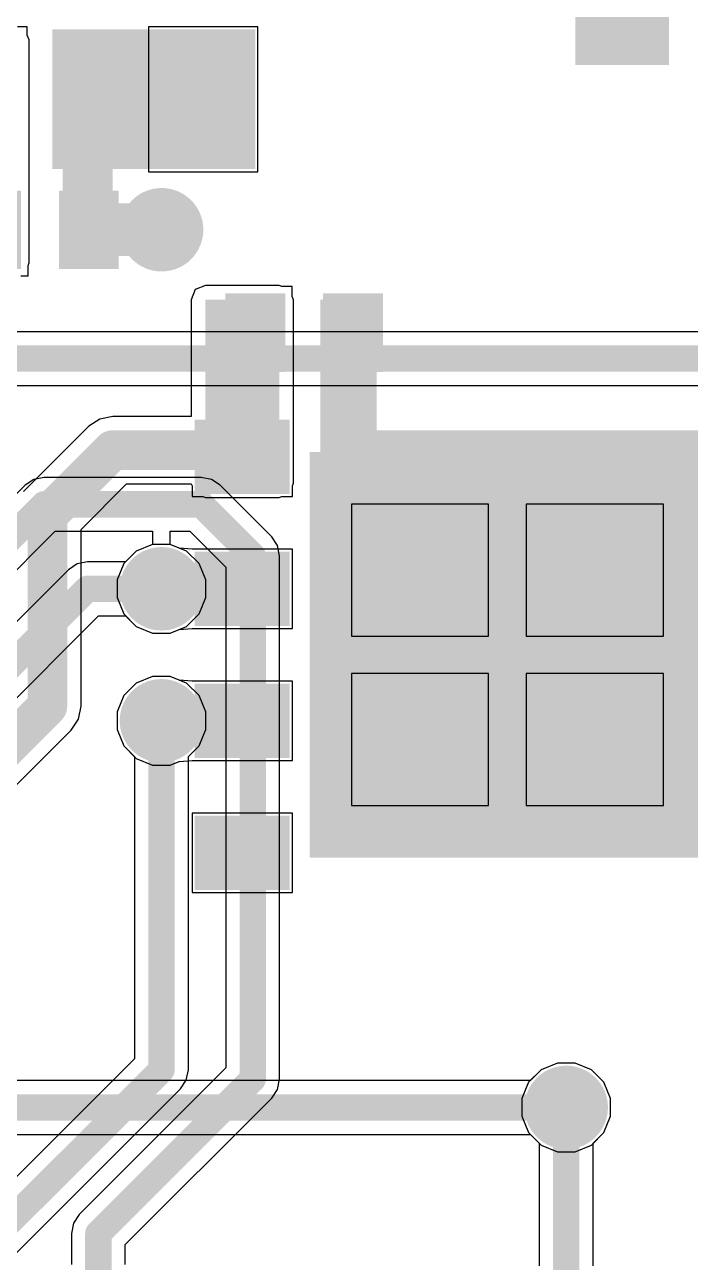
# Model space of a CAD drawing. Header units: millimetres. Extents: x 0 to 1.61, y -0.14 to 2.35.
# Drawn here: x 0.7232 to 0.9752, y 0.4289 to 0.8976 of the extents above; entities that cross this region are included whole.
import ezdxf

# ---------------------------------------------------------------- set-up
doc = ezdxf.new("R2010")
doc.units = ezdxf.units.MM
doc.header["$MEASUREMENT"] = 0
for name, color, linetype in [('BottomLayer', 5, 'Continuous'), ('BottomPaste', 16, 'Continuous'), ('BottomSolder', 6, 'Continuous'), ('TopLayer', 1, 'Continuous'), ('TopSolder', 216, 'Continuous'), ('ViaHoleLayer', 16, 'Continuous')]:
    doc.layers.add(name, color=color, linetype=linetype)

# ---------------------------------------------------------------- blocks, each defined once
blk = doc.blocks.new('XKNANO_113_B_4')
at = {"layer": 'BottomLayer'}
for points in [[(0.24213, -0.16575), (0.26969, -0.16575), (0.26969, -0.24843), (0.24213, -0.24843)], [(0.04409, -0.24291), (0.07559, -0.24291), (0.07559, -0.2878), (0.04409, -0.2878)], [(0.0815, -0.24291), (0.11299, -0.24291), (0.11299, -0.2878), (0.0815, -0.2878)]]:
    blk.add_hatch(color=5, dxfattribs=at).paths.add_polyline_path(points)
at = {"layer": 'BottomPaste'}
for points in [[(0.24213, -0.16575), (0.26969, -0.16575), (0.26969, -0.24843), (0.24213, -0.24843)], [(0.04409, -0.24291), (0.07559, -0.24291), (0.07559, -0.2878), (0.04409, -0.2878)], [(0.0815, -0.24291), (0.11299, -0.24291), (0.11299, -0.2878), (0.0815, -0.2878)]]:
    blk.add_hatch(color=16, dxfattribs=at).paths.add_polyline_path(points)
at = {"layer": 'BottomSolder'}
for points in [[(0.23813, -0.16175), (0.27369, -0.16175), (0.27369, -0.25243), (0.23813, -0.25243)], [(0.04009, -0.23891), (0.07959, -0.23891), (0.07959, -0.2918), (0.04009, -0.2918)], [(0.0775, -0.23891), (0.11699, -0.23891), (0.11699, -0.2918), (0.0775, -0.2918)]]:
    blk.add_hatch(color=6, dxfattribs=at).paths.add_polyline_path(points)
blk = doc.blocks.new('QNF8__6___5____B_19')
at = {"layer": 'BottomLayer'}
for points in [[(-0.11437, 0.08504), (-0.08642, 0.08504), (-0.08642, 0.06496), (-0.11437, 0.06496)], [(0.08642, 0.08504), (0.11437, 0.08504), (0.11437, 0.06496), (0.08642, 0.06496)], [(-0.07087, 0.07283), (0.07087, 0.07283), (0.07087, -0.07283), (-0.07087, -0.07283)], [(-0.11437, 0.03504), (-0.08642, 0.03504), (-0.08642, 0.01496), (-0.11437, 0.01496)], [(0.08642, 0.03504), (0.11437, 0.03504), (0.11437, 0.01496), (0.08642, 0.01496)], [(-0.11437, -0.01496), (-0.08642, -0.01496), (-0.08642, -0.03504), (-0.11437, -0.03504)], [(0.08642, -0.01496), (0.11437, -0.01496), (0.11437, -0.03504), (0.08642, -0.03504)], [(-0.11437, -0.06496), (-0.08642, -0.06496), (-0.08642, -0.08504), (-0.11437, -0.08504)], [(0.08642, -0.06496), (0.11437, -0.06496), (0.11437, -0.08504), (0.08642, -0.08504)]]:
    blk.add_hatch(color=5, dxfattribs=at).paths.add_polyline_path(points)
at = {"layer": 'BottomPaste'}
for points in [[(-0.11437, 0.08504), (-0.08642, 0.08504), (-0.08642, 0.06496), (-0.11437, 0.06496)], [(0.08642, 0.08504), (0.11437, 0.08504), (0.11437, 0.06496), (0.08642, 0.06496)], [(-0.07087, 0.07283), (0.07087, 0.07283), (0.07087, -0.07283), (-0.07087, -0.07283)], [(-0.11437, 0.03504), (-0.08642, 0.03504), (-0.08642, 0.01496), (-0.11437, 0.01496)], [(0.08642, 0.03504), (0.11437, 0.03504), (0.11437, 0.01496), (0.08642, 0.01496)], [(-0.11437, -0.01496), (-0.08642, -0.01496), (-0.08642, -0.03504), (-0.11437, -0.03504)], [(0.08642, -0.01496), (0.11437, -0.01496), (0.11437, -0.03504), (0.08642, -0.03504)], [(-0.11437, -0.06496), (-0.08642, -0.06496), (-0.08642, -0.08504), (-0.11437, -0.08504)], [(0.08642, -0.06496), (0.11437, -0.06496), (0.11437, -0.08504), (0.08642, -0.08504)]]:
    blk.add_hatch(color=16, dxfattribs=at).paths.add_polyline_path(points)
at = {"layer": 'BottomSolder'}
for points in [[(-0.11837, 0.08904), (-0.08242, 0.08904), (-0.08242, 0.06096), (-0.11837, 0.06096)], [(0.08242, 0.08904), (0.11837, 0.08904), (0.11837, 0.06096), (0.08242, 0.06096)], [(-0.07487, 0.07683), (0.07487, 0.07683), (0.07487, -0.07683), (-0.07487, -0.07683)], [(-0.11837, 0.03904), (-0.08242, 0.03904), (-0.08242, 0.01096), (-0.11837, 0.01096)], [(0.08242, 0.03904), (0.11837, 0.03904), (0.11837, 0.01096), (0.08242, 0.01096)], [(-0.11837, -0.01096), (-0.08242, -0.01096), (-0.08242, -0.03904), (-0.11837, -0.03904)], [(0.08242, -0.01096), (0.11837, -0.01096), (0.11837, -0.03904), (0.08242, -0.03904)], [(-0.11837, -0.06096), (-0.08242, -0.06096), (-0.08242, -0.08904), (-0.11837, -0.08904)], [(0.08242, -0.06096), (0.11837, -0.06096), (0.11837, -0.08904), (0.08242, -0.08904)]]:
    blk.add_hatch(color=6, dxfattribs=at).paths.add_polyline_path(points)
at = {"layer": 'BottomPaste'}
for p, q in [((-0.05906, 0.05709), (-0.05906, 0.00709)), ((-0.00709, 0.05709), (-0.05906, 0.05709)), ((-0.00709, 0.00709), (-0.00709, 0.05709)), ((0.00709, 0.05709), (0.00709, 0.00709)), ((0.05906, 0.05709), (0.00709, 0.05709)), ((0.05906, 0.00709), (0.05906, 0.05709)), ((-0.05906, 0.00709), (-0.00709, 0.00709)), ((0.00709, 0.00709), (0.05906, 0.00709)), ((-0.05906, -0.00709), (-0.05906, -0.05709)), ((-0.00709, -0.00709), (-0.05906, -0.00709)), ((-0.00709, -0.05709), (-0.00709, -0.00709)), ((0.00709, -0.00709), (0.00709, -0.05709)), ((0.05906, -0.00709), (0.00709, -0.00709)), ((0.05906, -0.05709), (0.05906, -0.00709)), ((-0.05906, -0.05709), (-0.00709, -0.05709)), ((0.00709, -0.05709), (0.05906, -0.05709))]:
    blk.add_line(p, q, dxfattribs=at)
blk = doc.blocks.new('____0402_B_47')
at = {"layer": 'BottomLayer'}
for points in [[(-0.0095, 0.0125), (-0.0095, -0.0125), (-0.0275, -0.0125), (-0.0275, 0.0125)], [(0.0275, 0.0125), (0.0275, -0.0125), (0.0095, -0.0125), (0.0095, 0.0125)]]:
    blk.add_hatch(color=5, dxfattribs=at).paths.add_polyline_path(points)
at = {"layer": 'BottomPaste'}
for points in [[(-0.0095, 0.0125), (-0.0095, -0.0125), (-0.0275, -0.0125), (-0.0275, 0.0125)], [(0.0275, 0.0125), (0.0275, -0.0125), (0.0095, -0.0125), (0.0095, 0.0125)]]:
    blk.add_hatch(color=16, dxfattribs=at).paths.add_polyline_path(points)
at = {"layer": 'BottomSolder'}
for points in [[(-0.00714, 0.01486), (-0.00714, -0.01486), (-0.02986, -0.01486), (-0.02986, 0.01486)], [(0.02986, 0.01486), (0.02986, -0.01486), (0.00714, -0.01486), (0.00714, 0.01486)]]:
    blk.add_hatch(color=6, dxfattribs=at).paths.add_polyline_path(points)
blk = doc.blocks.new('____0402_B_48')
at = {"layer": 'BottomLayer'}
for points in [[(-0.0095, 0.0125), (-0.0095, -0.0125), (-0.0275, -0.0125), (-0.0275, 0.0125)], [(0.0275, 0.0125), (0.0275, -0.0125), (0.0095, -0.0125), (0.0095, 0.0125)]]:
    blk.add_hatch(color=5, dxfattribs=at).paths.add_polyline_path(points)
at = {"layer": 'BottomPaste'}
for points in [[(-0.0095, 0.0125), (-0.0095, -0.0125), (-0.0275, -0.0125), (-0.0275, 0.0125)], [(0.0275, 0.0125), (0.0275, -0.0125), (0.0095, -0.0125), (0.0095, 0.0125)]]:
    blk.add_hatch(color=16, dxfattribs=at).paths.add_polyline_path(points)
at = {"layer": 'BottomSolder'}
for points in [[(-0.00714, 0.01486), (-0.00714, -0.01486), (-0.02986, -0.01486), (-0.02986, 0.01486)], [(0.02986, 0.01486), (0.02986, -0.01486), (0.00714, -0.01486), (0.00714, 0.01486)]]:
    blk.add_hatch(color=6, dxfattribs=at).paths.add_polyline_path(points)

msp = doc.modelspace()

# ---------------------------------------------------------------- hatches: boundary and pattern name
at = {"layer": 'BottomLayer'}
for points in [[(0.73765, 0.84699), (0.76914, 0.84699), (0.76914, 0.89188), (0.73765, 0.89188)], [(0.7565, 0.89188), (0.73765, 0.89188), (0.73765, 0.8075), (0.7565, 0.8075)], [(0.79163, 0.72396), (0.81958, 0.72396), (0.81958, 0.7935), (0.79163, 0.7935)], [(0.83513, 0.58617), (0.8565, 0.58617), (0.8565, 0.7935), (0.83513, 0.7935)], [(0.83513, 0.72396), (1.02037, 0.72396), (1.02037, 0.74404), (0.83513, 0.74404)]]:
    msp.add_hatch(color=5, dxfattribs=at).paths.add_polyline_path(points)
h = msp.add_hatch(color=5, dxfattribs=at)
edge = h.paths.add_edge_path()
edge.add_arc((0.77505, 0.82), 0.01181, 0, 360)
h = msp.add_hatch(color=5, dxfattribs=at)
edge = h.paths.add_edge_path()
edge.add_arc((0.856, 0.711), 0.01181, 0, 360)
h = msp.add_hatch(color=5, dxfattribs=at)
edge = h.paths.add_edge_path()
edge.add_arc((0.956, 0.711), 0.01181, 0, 360)
h = msp.add_hatch(color=5, dxfattribs=at)
edge = h.paths.add_edge_path()
edge.add_arc((0.775, 0.684), 0.01181, 0, 360)
h = msp.add_hatch(color=5, dxfattribs=at)
edge = h.paths.add_edge_path()
edge.add_arc((0.906, 0.659), 0.01181, 0, 360)
h = msp.add_hatch(color=5, dxfattribs=at)
edge = h.paths.add_edge_path()
edge.add_arc((0.775, 0.634), 0.01181, 0, 360)
h = msp.add_hatch(color=5, dxfattribs=at)
edge = h.paths.add_edge_path()
edge.add_arc((0.856, 0.607), 0.01181, 0, 360)
h = msp.add_hatch(color=5, dxfattribs=at)
edge = h.paths.add_edge_path()
edge.add_arc((0.956, 0.607), 0.01181, 0, 360)
h = msp.add_hatch(color=5, dxfattribs=at)
edge = h.paths.add_edge_path()
edge.add_arc((0.92828, 0.48756), 0.01181, 0, 360)
at = {"layer": 'BottomSolder'}
h = msp.add_hatch(color=6, dxfattribs=at)
edge = h.paths.add_edge_path()
edge.add_arc((0.77505, 0.82), 0.01581, 0, 360)
h = msp.add_hatch(color=6, dxfattribs=at)
edge = h.paths.add_edge_path()
edge.add_arc((0.856, 0.711), 0.01581, 0, 360)
h = msp.add_hatch(color=6, dxfattribs=at)
edge = h.paths.add_edge_path()
edge.add_arc((0.956, 0.711), 0.01581, 0, 360)
h = msp.add_hatch(color=6, dxfattribs=at)
edge = h.paths.add_edge_path()
edge.add_arc((0.775, 0.684), 0.01581, 0, 360)
h = msp.add_hatch(color=6, dxfattribs=at)
edge = h.paths.add_edge_path()
edge.add_arc((0.906, 0.659), 0.01581, 0, 360)
h = msp.add_hatch(color=6, dxfattribs=at)
edge = h.paths.add_edge_path()
edge.add_arc((0.775, 0.634), 0.01581, 0, 360)
h = msp.add_hatch(color=6, dxfattribs=at)
edge = h.paths.add_edge_path()
edge.add_arc((0.856, 0.607), 0.01581, 0, 360)
h = msp.add_hatch(color=6, dxfattribs=at)
edge = h.paths.add_edge_path()
edge.add_arc((0.956, 0.607), 0.01581, 0, 360)
h = msp.add_hatch(color=6, dxfattribs=at)
edge = h.paths.add_edge_path()
edge.add_arc((0.92828, 0.48756), 0.01581, 0, 360)
at = {"layer": 'TopLayer'}
h = msp.add_hatch(color=1, dxfattribs=at)
edge = h.paths.add_edge_path()
edge.add_arc((0.77505, 0.82), 0.01181, 0, 360)
h = msp.add_hatch(color=1, dxfattribs=at)
edge = h.paths.add_edge_path()
edge.add_arc((0.856, 0.711), 0.01181, 0, 360)
h = msp.add_hatch(color=1, dxfattribs=at)
edge = h.paths.add_edge_path()
edge.add_arc((0.956, 0.711), 0.01181, 0, 360)
h = msp.add_hatch(color=1, dxfattribs=at)
edge = h.paths.add_edge_path()
edge.add_arc((0.775, 0.684), 0.01181, 0, 360)
h = msp.add_hatch(color=1, dxfattribs=at)
edge = h.paths.add_edge_path()
edge.add_arc((0.906, 0.659), 0.01181, 0, 360)
h = msp.add_hatch(color=1, dxfattribs=at)
edge = h.paths.add_edge_path()
edge.add_arc((0.775, 0.634), 0.01181, 0, 360)
h = msp.add_hatch(color=1, dxfattribs=at)
edge = h.paths.add_edge_path()
edge.add_arc((0.856, 0.607), 0.01181, 0, 360)
h = msp.add_hatch(color=1, dxfattribs=at)
edge = h.paths.add_edge_path()
edge.add_arc((0.956, 0.607), 0.01181, 0, 360)
h = msp.add_hatch(color=1, dxfattribs=at)
edge = h.paths.add_edge_path()
edge.add_arc((0.92828, 0.48756), 0.01181, 0, 360)
at = {"layer": 'TopSolder'}
h = msp.add_hatch(color=216, dxfattribs=at)
edge = h.paths.add_edge_path()
edge.add_arc((0.77505, 0.82), 0.01581, 0, 360)
h = msp.add_hatch(color=216, dxfattribs=at)
edge = h.paths.add_edge_path()
edge.add_arc((0.856, 0.711), 0.01581, 0, 360)
h = msp.add_hatch(color=216, dxfattribs=at)
edge = h.paths.add_edge_path()
edge.add_arc((0.956, 0.711), 0.01581, 0, 360)
h = msp.add_hatch(color=216, dxfattribs=at)
edge = h.paths.add_edge_path()
edge.add_arc((0.775, 0.684), 0.01581, 0, 360)
h = msp.add_hatch(color=216, dxfattribs=at)
edge = h.paths.add_edge_path()
edge.add_arc((0.906, 0.659), 0.01581, 0, 360)
h = msp.add_hatch(color=216, dxfattribs=at)
edge = h.paths.add_edge_path()
edge.add_arc((0.775, 0.634), 0.01581, 0, 360)
h = msp.add_hatch(color=216, dxfattribs=at)
edge = h.paths.add_edge_path()
edge.add_arc((0.856, 0.607), 0.01581, 0, 360)
h = msp.add_hatch(color=216, dxfattribs=at)
edge = h.paths.add_edge_path()
edge.add_arc((0.956, 0.607), 0.01581, 0, 360)
h = msp.add_hatch(color=216, dxfattribs=at)
edge = h.paths.add_edge_path()
edge.add_arc((0.92828, 0.48756), 0.01581, 0, 360)
at = {"layer": 'ViaHoleLayer'}
h = msp.add_hatch(color=16, dxfattribs=at)
edge = h.paths.add_edge_path()
edge.add_arc((0.77505, 0.82), 0.00591, 0, 360)
h = msp.add_hatch(color=16, dxfattribs=at)
edge = h.paths.add_edge_path()
edge.add_arc((0.856, 0.711), 0.00591, 0, 360)
h = msp.add_hatch(color=16, dxfattribs=at)
edge = h.paths.add_edge_path()
edge.add_arc((0.956, 0.711), 0.00591, 0, 360)
h = msp.add_hatch(color=16, dxfattribs=at)
edge = h.paths.add_edge_path()
edge.add_arc((0.775, 0.684), 0.00591, 0, 360)
h = msp.add_hatch(color=16, dxfattribs=at)
edge = h.paths.add_edge_path()
edge.add_arc((0.906, 0.659), 0.00591, 0, 360)
h = msp.add_hatch(color=16, dxfattribs=at)
edge = h.paths.add_edge_path()
edge.add_arc((0.775, 0.634), 0.00591, 0, 360)
h = msp.add_hatch(color=16, dxfattribs=at)
edge = h.paths.add_edge_path()
edge.add_arc((0.856, 0.607), 0.00591, 0, 360)
h = msp.add_hatch(color=16, dxfattribs=at)
edge = h.paths.add_edge_path()
edge.add_arc((0.956, 0.607), 0.00591, 0, 360)
h = msp.add_hatch(color=16, dxfattribs=at)
edge = h.paths.add_edge_path()
edge.add_arc((0.92828, 0.48756), 0.00591, 0, 360)

# ---------------------------------------------------------------- linework, layer by layer
at = {"layer": 'BottomLayer'}
for p, q in [((0.72414, 0.89687), (0.72049, 0.89687)), ((0.72414, 0.89373), (0.72414, 0.89687)), ((0.81154, 0.89687), (0.77005, 0.89687)), ((0.77005, 0.89687), (0.77005, 0.84199)), ((0.81154, 0.84199), (0.81154, 0.89687)), ((0.72491, 0.89188), (0.72414, 0.89373)), ((0.72491, 0.8075), (0.72491, 0.89188)), ((0.77005, 0.84199), (0.81154, 0.84199)), ((0.7245, 0.80651), (0.72491, 0.8075)), ((0.7245, 0.8025), (0.7245, 0.80651)), ((0.72172, 0.8025), (0.7245, 0.8025)), ((0.7878, 0.79733), (0.78622, 0.7935)), ((0.79163, 0.79891), (0.7878, 0.79733)), ((0.81958, 0.79891), (0.79163, 0.79891)), ((0.82058, 0.7985), (0.81958, 0.79891)), ((0.8245, 0.7985), (0.82058, 0.7985)), ((0.8245, 0.79469), (0.8245, 0.7985)), ((0.78622, 0.7935), (0.78622, 0.74928)), ((0.82499, 0.7935), (0.8245, 0.79469)), ((0.82499, 0.72396), (0.82499, 0.7935)), ((0.74753, 0.74555), (0.72279, 0.72081)), ((0.75166, 0.74831), (0.74753, 0.74555)), ((0.75654, 0.74928), (0.75166, 0.74831)), ((0.78622, 0.74928), (0.75654, 0.74928)), ((0.74454, 0.70652), (0.76182, 0.72379)), ((0.76182, 0.72379), (0.78629, 0.72379)), ((0.78629, 0.72379), (0.78663, 0.72297)), ((0.78663, 0.72297), (0.78663, 0.71896)), ((0.82458, 0.72297), (0.82499, 0.72396)), ((0.82458, 0.71896), (0.82458, 0.72297)), ((0.78663, 0.71896), (0.79063, 0.71896)), ((0.79063, 0.71896), (0.79163, 0.71855)), ((0.79163, 0.71855), (0.81958, 0.71855)), ((0.81958, 0.71855), (0.82058, 0.71896)), ((0.82058, 0.71896), (0.82458, 0.71896)), ((0.74454, 0.63948), (0.74454, 0.70652)), ((0.77166, 0.70081), (0.76548, 0.69825)), ((0.77834, 0.70081), (0.77166, 0.70081)), ((0.78177, 0.69939), (0.77834, 0.70081)), ((0.78663, 0.69904), (0.78177, 0.69939)), ((0.82458, 0.69904), (0.78663, 0.69904)), ((0.78663, 0.69904), (0.78663, 0.69904)), ((0.82458, 0.66896), (0.82458, 0.69904)), ((0.76548, 0.69825), (0.76075, 0.69352)), ((0.76075, 0.69352), (0.75819, 0.68734)), ((0.75819, 0.68734), (0.75819, 0.68066)), ((0.75819, 0.68066), (0.76075, 0.67448)), ((0.76075, 0.67448), (0.76548, 0.66975)), ((0.76548, 0.66975), (0.77166, 0.66719)), ((0.77166, 0.66719), (0.77834, 0.66719)), ((0.77834, 0.66719), (0.78177, 0.66861)), ((0.78177, 0.66861), (0.78663, 0.66896)), ((0.78663, 0.66896), (0.78663, 0.66896)), ((0.78663, 0.66896), (0.78663, 0.66896)), ((0.78663, 0.66896), (0.82458, 0.66896)), ((0.76548, 0.64825), (0.76075, 0.64352)), ((0.77166, 0.65081), (0.76548, 0.64825)), ((0.77834, 0.65081), (0.77166, 0.65081)), ((0.78177, 0.64939), (0.77834, 0.65081)), ((0.78663, 0.64904), (0.78177, 0.64939)), ((0.82458, 0.64904), (0.78663, 0.64904)), ((0.78663, 0.64904), (0.78663, 0.64904)), ((0.82458, 0.61896), (0.82458, 0.64904)), ((0.76075, 0.64352), (0.75819, 0.63734)), ((0.74357, 0.6346), (0.74454, 0.63948)), ((0.74081, 0.63047), (0.74357, 0.6346)), ((0.75819, 0.63734), (0.75819, 0.63066)), ((0.71573, 0.60539), (0.74081, 0.63047)), ((0.75819, 0.63066), (0.76075, 0.62448)), ((0.76075, 0.62448), (0.76548, 0.61975)), ((0.76548, 0.61975), (0.77166, 0.61719)), ((0.78177, 0.61861), (0.78663, 0.61896)), ((0.78663, 0.61896), (0.78663, 0.61896)), ((0.78663, 0.61896), (0.78663, 0.61896)), ((0.78663, 0.61896), (0.82458, 0.61896)), ((0.77166, 0.61719), (0.77834, 0.61719)), ((0.77834, 0.61719), (0.78177, 0.61861)), ((0.82458, 0.59904), (0.78663, 0.59904)), ((0.78663, 0.59904), (0.78663, 0.56896)), ((0.82458, 0.56896), (0.82458, 0.59904)), ((0.78663, 0.56896), (0.82458, 0.56896)), ((0.91875, 0.50181), (0.9147, 0.49775)), ((0.92493, 0.50437), (0.91875, 0.50181)), ((0.93162, 0.50437), (0.92493, 0.50437)), ((0.9378, 0.50181), (0.93162, 0.50437)), ((0.94253, 0.49708), (0.9378, 0.50181)), ((0.9147, 0.49775), (0.65694, 0.49775)), ((0.94509, 0.4909), (0.94253, 0.49708)), ((0.94509, 0.48422), (0.94509, 0.4909)), ((0.94253, 0.47804), (0.94509, 0.48422)), ((0.65271, 0.47736), (0.9147, 0.47736)), ((0.9147, 0.47736), (0.91875, 0.47331)), ((0.9378, 0.47331), (0.94253, 0.47804)), ((0.91875, 0.47331), (0.92493, 0.47075)), ((0.92493, 0.47075), (0.93162, 0.47075)), ((0.93162, 0.47075), (0.9378, 0.47331))]:
    msp.add_line(p, q, dxfattribs=at)
for points, const_width in [([(0.7475, 0.82), (0.77505, 0.82)], 0.02), ([(0.81037, 0.78087), (0.8105, 0.781)], 0.015), ([(0.7318, 0.7118), (0.75654, 0.73654)], 0.015), ([(0.75654, 0.73654), (0.80346, 0.73654)], 0.015), ([(0.80346, 0.73654), (0.805, 0.735)], 0.015), ([(0.7318, 0.63948), (0.7318, 0.7118)], 0.015), ([(0.775, 0.684), (0.80561, 0.684)], 0.01), ([(0.70672, 0.6144), (0.7318, 0.63948)], 0.015), ([(0.775, 0.634), (0.80561, 0.634)], 0.01), ([(0.65271, 0.48756), (0.92828, 0.48756)], 0.01)]:
    msp.add_lwpolyline(points, dxfattribs=dict(at, const_width=const_width))
for points, const_width in [([(0.7425, 0.82, 1), (0.7525, 0.82, 1)], 0.01), ([(0.77005, 0.82, 1), (0.78005, 0.82, 1)], 0.01), ([(0.80662, 0.78087, 1), (0.81412, 0.78087, 1)], 0.0075), ([(0.80675, 0.781, 1), (0.81425, 0.781, 1)], 0.0075), ([(0.75279, 0.73654, 1), (0.76029, 0.73654, 1)], 0.0075), ([(0.75279, 0.73654, 1), (0.76029, 0.73654, 1)], 0.0075), ([(0.79971, 0.73654, 1), (0.80721, 0.73654, 1)], 0.0075), ([(0.79971, 0.73654, 1), (0.80721, 0.73654, 1)], 0.0075), ([(0.80125, 0.735, 1), (0.80875, 0.735, 1)], 0.0075), ([(0.72805, 0.7118, 1), (0.73555, 0.7118, 1)], 0.0075), ([(0.72805, 0.7118, 1), (0.73555, 0.7118, 1)], 0.0075), ([(0.7725, 0.684, 1), (0.7775, 0.684, 1)], 0.005), ([(0.80311, 0.684, 1), (0.80811, 0.684, 1)], 0.005), ([(0.72805, 0.63948, 1), (0.73555, 0.63948, 1)], 0.0075), ([(0.72805, 0.63948, 1), (0.73555, 0.63948, 1)], 0.0075), ([(0.7725, 0.634, 1), (0.7775, 0.634, 1)], 0.005), ([(0.80311, 0.634, 1), (0.80811, 0.634, 1)], 0.005), ([(0.92578, 0.48756, 1), (0.93078, 0.48756, 1)], 0.005)]:
    msp.add_lwpolyline(points, format="xyb", close=True, dxfattribs=dict(at, const_width=const_width))
at = {"layer": 'TopLayer'}
for p, q in [((0.98881, 0.78139), (0.60355, 0.78139)), ((0.59122, 0.76099), (0.98459, 0.76099)), ((0.72333, 0.72321), (0.69071, 0.69059)), ((0.72664, 0.72542), (0.72333, 0.72321)), ((0.73054, 0.7262), (0.72664, 0.72542)), ((0.79, 0.7262), (0.73054, 0.7262)), ((0.7939, 0.72542), (0.79, 0.7262)), ((0.79721, 0.72321), (0.7939, 0.72542)), ((0.81676, 0.70365), (0.79721, 0.72321)), ((0.70513, 0.67617), (0.73476, 0.7058)), ((0.73476, 0.7058), (0.77164, 0.7058)), ((0.77164, 0.7058), (0.77166, 0.70081)), ((0.77834, 0.70081), (0.77836, 0.7058)), ((0.77836, 0.7058), (0.78578, 0.7058)), ((0.78578, 0.7058), (0.79936, 0.69222)), ((0.81898, 0.70035), (0.81676, 0.70365)), ((0.77166, 0.70081), (0.76548, 0.69825)), ((0.78452, 0.69825), (0.77834, 0.70081)), ((0.81975, 0.69644), (0.81898, 0.70035)), ((0.747, 0.6942), (0.7431, 0.69342)), ((0.76142, 0.6942), (0.747, 0.6942)), ((0.76548, 0.69825), (0.76142, 0.6942)), ((0.78925, 0.69352), (0.78452, 0.69825)), ((0.81975, 0.49829), (0.81975, 0.69644)), ((0.73979, 0.69121), (0.64779, 0.59921)), ((0.7431, 0.69342), (0.73979, 0.69121)), ((0.79181, 0.68734), (0.78925, 0.69352)), ((0.79936, 0.69222), (0.79936, 0.50252)), ((0.79181, 0.68066), (0.79181, 0.68734)), ((0.78925, 0.67448), (0.79181, 0.68066)), ((0.6652, 0.58778), (0.75122, 0.6738)), ((0.75122, 0.6738), (0.76142, 0.6738)), ((0.76142, 0.6738), (0.76548, 0.66975)), ((0.78452, 0.66975), (0.78925, 0.67448)), ((0.76548, 0.66975), (0.77166, 0.66719)), ((0.77166, 0.66719), (0.77834, 0.66719)), ((0.77834, 0.66719), (0.78452, 0.66975)), ((0.76548, 0.64825), (0.76075, 0.64352)), ((0.77166, 0.65081), (0.76548, 0.64825)), ((0.77834, 0.65081), (0.77166, 0.65081)), ((0.78452, 0.64825), (0.77834, 0.65081)), ((0.78925, 0.64352), (0.78452, 0.64825)), ((0.76075, 0.64352), (0.75819, 0.63734)), ((0.79181, 0.63734), (0.78925, 0.64352)), ((0.75819, 0.63734), (0.75819, 0.63066)), ((0.79181, 0.63066), (0.79181, 0.63734)), ((0.75819, 0.63066), (0.76075, 0.62448)), ((0.78925, 0.62448), (0.79181, 0.63066)), ((0.76075, 0.62448), (0.7648, 0.62042)), ((0.7852, 0.62042), (0.78925, 0.62448)), ((0.7648, 0.62042), (0.7648, 0.50599)), ((0.7852, 0.50177), (0.7852, 0.62042)), ((0.7648, 0.50599), (0.70322, 0.44441)), ((0.79936, 0.50252), (0.7439, 0.44706)), ((0.78442, 0.49787), (0.7852, 0.50177)), ((0.91875, 0.50181), (0.91402, 0.49708)), ((0.92493, 0.50437), (0.91875, 0.50181)), ((0.93162, 0.50437), (0.92493, 0.50437)), ((0.9378, 0.50181), (0.93162, 0.50437)), ((0.94253, 0.49708), (0.9378, 0.50181)), ((0.78221, 0.49456), (0.78442, 0.49787)), ((0.81898, 0.49439), (0.81975, 0.49829)), ((0.91402, 0.49708), (0.91146, 0.4909)), ((0.94509, 0.4909), (0.94253, 0.49708)), ((0.71465, 0.427), (0.78221, 0.49456)), ((0.81676, 0.49108), (0.81898, 0.49439)), ((0.76131, 0.43563), (0.81676, 0.49108)), ((0.91146, 0.4909), (0.91146, 0.48422)), ((0.94509, 0.48422), (0.94509, 0.4909)), ((0.91146, 0.48422), (0.91402, 0.47804)), ((0.94253, 0.47804), (0.94509, 0.48422)), ((0.91402, 0.47804), (0.91808, 0.47398)), ((0.91808, 0.47398), (0.91808, 0.4276)), ((0.93847, 0.47398), (0.94253, 0.47804)), ((0.93847, 0.4276), (0.93847, 0.47398)), ((0.7439, 0.44706), (0.74169, 0.44375)), ((0.74169, 0.44375), (0.74091, 0.43985)), ((0.74091, 0.43985), (0.74091, 0.42801)), ((0.76131, 0.42801), (0.76131, 0.43563))]:
    msp.add_line(p, q, dxfattribs=at)
at = {"layer": 'TopLayer', "const_width": 0.01}
for points in [[(0.58699, 0.77119), (0.98881, 0.77119)], [(0.68832, 0.67378), (0.73054, 0.716)], [(0.73054, 0.716), (0.79, 0.716)], [(0.79, 0.716), (0.80956, 0.69644)], [(0.80956, 0.49829), (0.80956, 0.69644)], [(0.655, 0.592), (0.747, 0.684)], [(0.747, 0.684), (0.775, 0.684)], [(0.775, 0.50177), (0.775, 0.634)], [(0.70744, 0.43421), (0.775, 0.50177)], [(0.75111, 0.43985), (0.80956, 0.49829)], [(0.92828, 0.40094), (0.92828, 0.48756)], [(0.75111, 0.40094), (0.75111, 0.43985)]]:
    msp.add_lwpolyline(points, dxfattribs=at)
at = {"layer": 'TopLayer', "const_width": 0.005}
for points in [[(0.72804, 0.716, 1), (0.73304, 0.716, 1)], [(0.72804, 0.716, 1), (0.73304, 0.716, 1)], [(0.7875, 0.716, 1), (0.7925, 0.716, 1)], [(0.7875, 0.716, 1), (0.7925, 0.716, 1)], [(0.80706, 0.69644, 1), (0.81206, 0.69644, 1)], [(0.80706, 0.69644, 1), (0.81206, 0.69644, 1)], [(0.7445, 0.684, 1), (0.7495, 0.684, 1)], [(0.7445, 0.684, 1), (0.7495, 0.684, 1)], [(0.7725, 0.684, 1), (0.7775, 0.684, 1)], [(0.7725, 0.634, 1), (0.7775, 0.634, 1)], [(0.7725, 0.50177, 1), (0.7775, 0.50177, 1)], [(0.7725, 0.50177, 1), (0.7775, 0.50177, 1)], [(0.80706, 0.49829, 1), (0.81206, 0.49829, 1)], [(0.80706, 0.49829, 1), (0.81206, 0.49829, 1)], [(0.92578, 0.48756, 1), (0.93078, 0.48756, 1)], [(0.74861, 0.43985, 1), (0.75361, 0.43985, 1)], [(0.74861, 0.43985, 1), (0.75361, 0.43985, 1)]]:
    msp.add_lwpolyline(points, format="xyb", close=True, dxfattribs=at)

# ---------------------------------------------------------------- block references
msp.add_blockref('XKNANO_113_B_4', (0.69355, 1.13479))
at = {"rotation": 180}
for name, p in [('____0402_B_47', (0.729, 0.82)), ('____0402_B_48', (0.829, 0.781)), ('QNF8__6___5____B_19', (0.906, 0.659))]:
    msp.add_blockref(name, p, dxfattribs=at)

doc.saveas('drawing.dxf')
